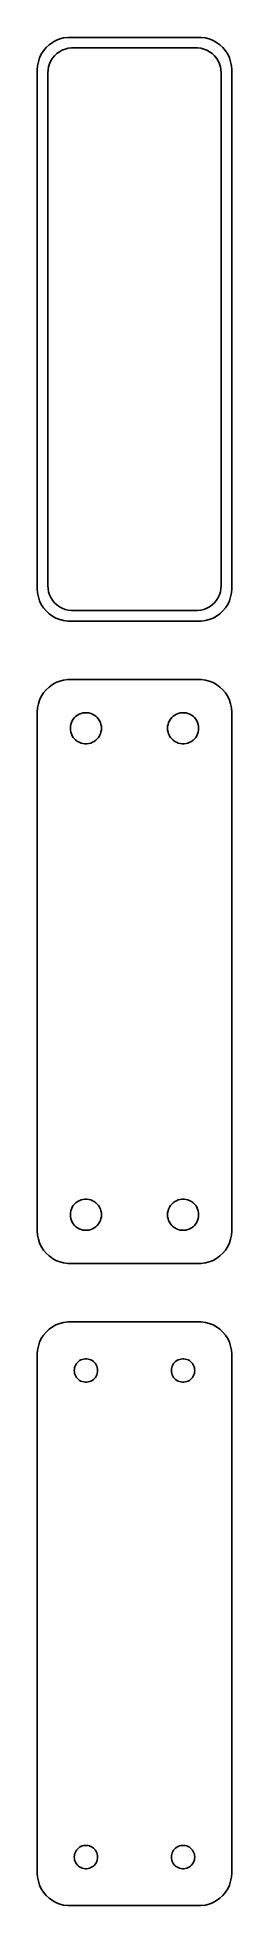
# Model space of a CAD drawing. Header units: metres. Extents: x -15 to 15, y 153 to 441.
import ezdxf

# ---------------------------------------------------------------- set-up
doc = ezdxf.new("R2010")
doc.units = ezdxf.units.M

msp = doc.modelspace()

# ---------------------------------------------------------------- linework, layer by layer
for p, q in [((-11.5451, 440.755), (-12.1289, 440.524)), ((-10.9369, 440.911), (-11.5451, 440.755)), ((-10.3139, 440.99), (-10.9369, 440.911)), ((10.3139, 440.99), (-10.3139, 440.99)), ((10.9369, 440.911), (10.3139, 440.99)), ((11.5451, 440.755), (10.9369, 440.911)), ((12.1289, 440.524), (11.5451, 440.755)), ((-14.6489, 437.841), (-14.8429, 437.243)), ((-14.3815, 438.409), (-14.6489, 437.841)), ((-14.0451, 438.939), (-14.3815, 438.409)), ((-13.6448, 439.423), (-14.0451, 438.939)), ((-13.1871, 439.853), (-13.6448, 439.423)), ((-12.6791, 440.222), (-13.1871, 439.853)), ((-12.8936, 437.366), (-12.633, 437.776)), ((-12.1289, 440.524), (-12.6791, 440.222)), ((-12.633, 437.776), (-12.323, 438.151)), ((-12.323, 438.151), (-11.9685, 438.484)), ((-11.9685, 438.484), (-11.5751, 438.77)), ((-11.5751, 438.77), (-11.1489, 439.004)), ((-11.1489, 439.004), (-10.6967, 439.183)), ((-10.6967, 439.183), (-10.2256, 439.304)), ((-10.2256, 439.304), (-9.74316, 439.365)), ((-9.74316, 439.365), (9.74316, 439.365)), ((9.74316, 439.365), (10.2256, 439.304)), ((10.2256, 439.304), (10.6967, 439.183)), ((10.6967, 439.183), (11.1489, 439.004)), ((11.1489, 439.004), (11.5751, 438.77)), ((11.5751, 438.77), (11.9685, 438.484)), ((11.9685, 438.484), (12.323, 438.151)), ((12.6791, 440.222), (12.1289, 440.524)), ((12.323, 438.151), (12.633, 437.776)), ((12.633, 437.776), (12.8936, 437.366)), ((13.1871, 439.853), (12.6791, 440.222)), ((13.6448, 439.423), (13.1871, 439.853)), ((14.0451, 438.939), (13.6448, 439.423)), ((14.3815, 438.409), (14.0451, 438.939)), ((14.6489, 437.841), (14.3815, 438.409)), ((14.8429, 437.243), (14.6489, 437.841)), ((-14.9606, 436.627), (-15, 436)), ((-15, 436), (-15, 356)), ((-14.8429, 437.243), (-14.9606, 436.627)), ((-13.3726, 435.5), (-13.3421, 435.985)), ((-13.3726, 356.5), (-13.3726, 435.5)), ((-13.3421, 435.985), (-13.251, 436.463)), ((-13.251, 436.463), (-13.1007, 436.926)), ((-13.1007, 436.926), (-12.8936, 437.366)), ((12.8936, 437.366), (13.1007, 436.926)), ((13.1007, 436.926), (13.251, 436.463)), ((13.251, 436.463), (13.3421, 435.985)), ((13.3421, 435.985), (13.3726, 435.5)), ((13.3726, 435.5), (13.3726, 356.5)), ((14.9606, 436.627), (14.8429, 437.243)), ((15, 436), (14.9606, 436.627)), ((15, 356), (15, 436)), ((-15, 356), (-14.9606, 355.373)), ((-14.9606, 355.373), (-14.8429, 354.757)), ((-14.8429, 354.757), (-14.6489, 354.159)), ((-13.3421, 356.015), (-13.3726, 356.5)), ((-13.251, 355.537), (-13.3421, 356.015)), ((-13.1007, 355.074), (-13.251, 355.537)), ((-12.8936, 354.634), (-13.1007, 355.074)), ((-12.633, 354.224), (-12.8936, 354.634)), ((-12.323, 353.849), (-12.633, 354.224)), ((12.633, 354.224), (12.323, 353.849)), ((12.8936, 354.634), (12.633, 354.224)), ((13.1007, 355.074), (12.8936, 354.634)), ((13.251, 355.537), (13.1007, 355.074)), ((13.3421, 356.015), (13.251, 355.537)), ((13.3726, 356.5), (13.3421, 356.015)), ((14.6489, 354.159), (14.8429, 354.757)), ((14.8429, 354.757), (14.9606, 355.373)), ((14.9606, 355.373), (15, 356)), ((-14.6489, 354.159), (-14.3815, 353.591)), ((-14.3815, 353.591), (-14.0451, 353.061)), ((-14.0451, 353.061), (-13.6448, 352.577)), ((-13.6448, 352.577), (-13.1871, 352.147)), ((-13.1871, 352.147), (-12.6791, 351.778)), ((-12.6791, 351.778), (-12.1289, 351.476)), ((-11.9685, 353.516), (-12.323, 353.849)), ((-12.1289, 351.476), (-11.5451, 351.245)), ((-11.5751, 353.23), (-11.9685, 353.516)), ((-11.1489, 352.996), (-11.5751, 353.23)), ((-10.6967, 352.817), (-11.1489, 352.996)), ((-10.2256, 352.696), (-10.6967, 352.817)), ((-9.74316, 352.635), (-10.2256, 352.696)), ((9.74316, 352.635), (-9.74316, 352.635)), ((10.2256, 352.696), (9.74316, 352.635)), ((10.6967, 352.817), (10.2256, 352.696)), ((11.1489, 352.996), (10.6967, 352.817)), ((11.5751, 353.23), (11.1489, 352.996)), ((11.5451, 351.245), (12.1289, 351.476)), ((11.9685, 353.516), (11.5751, 353.23)), ((12.323, 353.849), (11.9685, 353.516)), ((12.1289, 351.476), (12.6791, 351.778)), ((12.6791, 351.778), (13.1871, 352.147)), ((13.1871, 352.147), (13.6448, 352.577)), ((13.6448, 352.577), (14.0451, 353.061)), ((14.0451, 353.061), (14.3815, 353.591)), ((14.3815, 353.591), (14.6489, 354.159)), ((-11.5451, 351.245), (-10.9369, 351.089)), ((-10.9369, 351.089), (-10.3139, 351.01)), ((-10.3139, 351.01), (10.3139, 351.01)), ((10.3139, 351.01), (10.9369, 351.089)), ((10.9369, 351.089), (11.5451, 351.245)), ((-14.0451, 339.939), (-14.3815, 339.409)), ((-13.6448, 340.423), (-14.0451, 339.939)), ((-13.1871, 340.853), (-13.6448, 340.423)), ((-12.6791, 341.222), (-13.1871, 340.853)), ((-12.1289, 341.524), (-12.6791, 341.222)), ((-11.5451, 341.755), (-12.1289, 341.524)), ((-10.9369, 341.911), (-11.5451, 341.755)), ((-10.3139, 341.99), (-10.9369, 341.911)), ((10.3139, 341.99), (-10.3139, 341.99)), ((10.9369, 341.911), (10.3139, 341.99)), ((11.5451, 341.755), (10.9369, 341.911)), ((12.1289, 341.524), (11.5451, 341.755)), ((12.6791, 341.222), (12.1289, 341.524)), ((13.1871, 340.853), (12.6791, 341.222)), ((13.6448, 340.423), (13.1871, 340.853)), ((14.0451, 339.939), (13.6448, 340.423)), ((14.3815, 339.409), (14.0451, 339.939)), ((-14.9606, 337.627), (-15, 337)), ((-15, 337), (-15, 257)), ((-14.8429, 338.243), (-14.9606, 337.627)), ((-14.6489, 338.841), (-14.8429, 338.243)), ((-14.3815, 339.409), (-14.6489, 338.841)), ((14.6489, 338.841), (14.3815, 339.409)), ((14.8429, 338.243), (14.6489, 338.841)), ((14.9606, 337.627), (14.8429, 338.243)), ((15, 337), (14.9606, 337.627)), ((15, 257), (15, 337)), ((-9.89999, 334.5), (-9.88107, 334.801)), ((-9.88107, 334.199), (-9.89999, 334.5)), ((-9.88107, 334.801), (-9.82458, 335.097)), ((-9.82458, 333.903), (-9.88107, 334.199)), ((-9.82458, 335.097), (-9.73146, 335.383)), ((-9.73146, 335.383), (-9.60313, 335.656)), ((-9.60313, 335.656), (-9.44164, 335.911)), ((-9.44164, 335.911), (-9.24951, 336.143)), ((-9.24951, 336.143), (-9.02982, 336.349)), ((-9.02982, 336.349), (-8.78598, 336.526)), ((-8.78598, 336.526), (-8.52187, 336.672)), ((-8.52187, 336.672), (-8.24164, 336.783)), ((-8.24164, 336.783), (-7.94971, 336.857)), ((-7.94971, 336.857), (-7.6507, 336.895)), ((-7.6507, 336.895), (-7.34929, 336.895)), ((-7.34929, 336.895), (-7.05028, 336.857)), ((-7.05028, 336.857), (-6.75835, 336.783)), ((-6.75835, 336.783), (-6.47812, 336.672)), ((-6.47812, 336.672), (-6.214, 336.526)), ((-6.214, 336.526), (-5.97017, 336.349)), ((-5.97017, 336.349), (-5.75047, 336.143)), ((-5.75047, 336.143), (-5.55835, 335.911)), ((-5.55835, 335.911), (-5.39685, 335.656)), ((-5.39685, 335.656), (-5.26852, 335.383)), ((-5.26852, 335.383), (-5.1754, 335.097)), ((-5.1754, 335.097), (-5.11891, 334.801)), ((-5.11891, 334.199), (-5.1754, 333.903)), ((-5.11891, 334.801), (-5.09999, 334.5)), ((-5.09999, 334.5), (-5.11891, 334.199)), ((5.09999, 334.5), (5.11891, 334.801)), ((5.11891, 334.199), (5.09999, 334.5)), ((5.11891, 334.801), (5.1754, 335.097)), ((5.1754, 333.903), (5.11891, 334.199)), ((5.1754, 335.097), (5.26852, 335.383)), ((5.26852, 335.383), (5.39685, 335.656)), ((5.39685, 335.656), (5.55835, 335.911)), ((5.55835, 335.911), (5.75047, 336.143)), ((5.75047, 336.143), (5.97017, 336.349)), ((5.97017, 336.349), (6.214, 336.526)), ((6.214, 336.526), (6.47812, 336.672)), ((6.47812, 336.672), (6.75835, 336.783)), ((6.75835, 336.783), (7.05028, 336.857)), ((7.05028, 336.857), (7.34929, 336.895)), ((7.34929, 336.895), (7.6507, 336.895)), ((7.6507, 336.895), (7.94971, 336.857)), ((7.94971, 336.857), (8.24164, 336.783)), ((8.24164, 336.783), (8.52187, 336.672)), ((8.52187, 336.672), (8.78598, 336.526)), ((8.78598, 336.526), (9.02982, 336.349)), ((9.02982, 336.349), (9.24951, 336.143)), ((9.24951, 336.143), (9.44164, 335.911)), ((9.44164, 335.911), (9.60313, 335.656)), ((9.60313, 335.656), (9.73146, 335.383)), ((9.73146, 335.383), (9.82458, 335.097)), ((9.82458, 335.097), (9.88107, 334.801)), ((9.88107, 334.199), (9.82458, 333.903)), ((9.88107, 334.801), (9.89999, 334.5)), ((9.89999, 334.5), (9.88107, 334.199)), ((-9.73146, 333.617), (-9.82458, 333.903)), ((-9.60313, 333.344), (-9.73146, 333.617)), ((-9.44164, 333.089), (-9.60313, 333.344)), ((-9.24951, 332.857), (-9.44164, 333.089)), ((-9.02982, 332.651), (-9.24951, 332.857)), ((-8.78598, 332.474), (-9.02982, 332.651)), ((-8.52187, 332.328), (-8.78598, 332.474)), ((-8.24164, 332.217), (-8.52187, 332.328)), ((-7.94971, 332.143), (-8.24164, 332.217)), ((-7.6507, 332.105), (-7.94971, 332.143)), ((-7.34929, 332.105), (-7.6507, 332.105)), ((-7.05028, 332.143), (-7.34929, 332.105)), ((-6.75835, 332.217), (-7.05028, 332.143)), ((-6.47812, 332.328), (-6.75835, 332.217)), ((-6.214, 332.474), (-6.47812, 332.328)), ((-5.97017, 332.651), (-6.214, 332.474)), ((-5.75047, 332.857), (-5.97017, 332.651)), ((-5.55835, 333.089), (-5.75047, 332.857)), ((-5.39685, 333.344), (-5.55835, 333.089)), ((-5.26852, 333.617), (-5.39685, 333.344)), ((-5.1754, 333.903), (-5.26852, 333.617)), ((5.26852, 333.617), (5.1754, 333.903)), ((5.39685, 333.344), (5.26852, 333.617)), ((5.55835, 333.089), (5.39685, 333.344)), ((5.75047, 332.857), (5.55835, 333.089)), ((5.97017, 332.651), (5.75047, 332.857)), ((6.214, 332.474), (5.97017, 332.651)), ((6.47812, 332.328), (6.214, 332.474)), ((6.75835, 332.217), (6.47812, 332.328)), ((7.05028, 332.143), (6.75835, 332.217)), ((7.34929, 332.105), (7.05028, 332.143)), ((7.6507, 332.105), (7.34929, 332.105)), ((7.94971, 332.143), (7.6507, 332.105)), ((8.24164, 332.217), (7.94971, 332.143)), ((8.52187, 332.328), (8.24164, 332.217)), ((8.78598, 332.474), (8.52187, 332.328)), ((9.02982, 332.651), (8.78598, 332.474)), ((9.24951, 332.857), (9.02982, 332.651)), ((9.44164, 333.089), (9.24951, 332.857)), ((9.60313, 333.344), (9.44164, 333.089)), ((9.73146, 333.617), (9.60313, 333.344)), ((9.82458, 333.903), (9.73146, 333.617)), ((-9.89999, 259.5), (-9.88107, 259.801)), ((-9.88107, 259.199), (-9.89999, 259.5)), ((-9.88107, 259.801), (-9.82458, 260.097)), ((-9.82458, 258.903), (-9.88107, 259.199)), ((-9.82458, 260.097), (-9.73146, 260.383)), ((-9.73146, 260.383), (-9.60313, 260.656)), ((-9.60313, 260.656), (-9.44164, 260.911)), ((-9.44164, 260.911), (-9.24951, 261.143)), ((-9.24951, 261.143), (-9.02982, 261.349)), ((-9.02982, 261.349), (-8.78598, 261.526)), ((-8.78598, 261.526), (-8.52187, 261.672)), ((-8.52187, 261.672), (-8.24164, 261.783)), ((-8.24164, 261.783), (-7.94971, 261.857)), ((-7.94971, 261.857), (-7.6507, 261.895)), ((-7.6507, 261.895), (-7.34929, 261.895)), ((-7.34929, 261.895), (-7.05028, 261.857)), ((-7.05028, 261.857), (-6.75835, 261.783)), ((-6.75835, 261.783), (-6.47812, 261.672)), ((-6.47812, 261.672), (-6.214, 261.526)), ((-6.214, 261.526), (-5.97017, 261.349)), ((-5.97017, 261.349), (-5.75047, 261.143)), ((-5.75047, 261.143), (-5.55835, 260.911)), ((-5.55835, 260.911), (-5.39685, 260.656)), ((-5.39685, 260.656), (-5.26852, 260.383)), ((-5.26852, 260.383), (-5.1754, 260.097)), ((-5.1754, 260.097), (-5.11891, 259.801)), ((-5.11891, 259.199), (-5.1754, 258.903)), ((-5.11891, 259.801), (-5.09999, 259.5)), ((-5.09999, 259.5), (-5.11891, 259.199)), ((5.09999, 259.5), (5.11891, 259.801)), ((5.11891, 259.199), (5.09999, 259.5)), ((5.11891, 259.801), (5.1754, 260.097)), ((5.1754, 258.903), (5.11891, 259.199)), ((5.1754, 260.097), (5.26852, 260.383)), ((5.26852, 260.383), (5.39685, 260.656)), ((5.39685, 260.656), (5.55835, 260.911)), ((5.55835, 260.911), (5.75047, 261.143)), ((5.75047, 261.143), (5.97017, 261.349)), ((5.97017, 261.349), (6.214, 261.526)), ((6.214, 261.526), (6.47812, 261.672)), ((6.47812, 261.672), (6.75835, 261.783)), ((6.75835, 261.783), (7.05028, 261.857)), ((7.05028, 261.857), (7.34929, 261.895)), ((7.34929, 261.895), (7.6507, 261.895)), ((7.6507, 261.895), (7.94971, 261.857)), ((7.94971, 261.857), (8.24164, 261.783)), ((8.24164, 261.783), (8.52187, 261.672)), ((8.52187, 261.672), (8.78598, 261.526)), ((8.78598, 261.526), (9.02982, 261.349)), ((9.02982, 261.349), (9.24951, 261.143)), ((9.24951, 261.143), (9.44164, 260.911)), ((9.44164, 260.911), (9.60313, 260.656)), ((9.60313, 260.656), (9.73146, 260.383)), ((9.73146, 260.383), (9.82458, 260.097)), ((9.82458, 260.097), (9.88107, 259.801)), ((9.88107, 259.199), (9.82458, 258.903)), ((9.88107, 259.801), (9.89999, 259.5)), ((9.89999, 259.5), (9.88107, 259.199)), ((-15, 257), (-14.9606, 256.373)), ((-14.9606, 256.373), (-14.8429, 255.757)), ((-9.73146, 258.617), (-9.82458, 258.903)), ((-9.60313, 258.344), (-9.73146, 258.617)), ((-9.44164, 258.089), (-9.60313, 258.344)), ((-9.24951, 257.857), (-9.44164, 258.089)), ((-9.02982, 257.651), (-9.24951, 257.857)), ((-8.78598, 257.474), (-9.02982, 257.651)), ((-8.52187, 257.328), (-8.78598, 257.474)), ((-8.24164, 257.217), (-8.52187, 257.328)), ((-7.94971, 257.143), (-8.24164, 257.217)), ((-7.6507, 257.105), (-7.94971, 257.143)), ((-7.34929, 257.105), (-7.6507, 257.105)), ((-7.05028, 257.143), (-7.34929, 257.105)), ((-6.75835, 257.217), (-7.05028, 257.143)), ((-6.47812, 257.328), (-6.75835, 257.217)), ((-6.214, 257.474), (-6.47812, 257.328)), ((-5.97017, 257.651), (-6.214, 257.474)), ((-5.75047, 257.857), (-5.97017, 257.651)), ((-5.55835, 258.089), (-5.75047, 257.857)), ((-5.39685, 258.344), (-5.55835, 258.089)), ((-5.26852, 258.617), (-5.39685, 258.344)), ((-5.1754, 258.903), (-5.26852, 258.617)), ((5.26852, 258.617), (5.1754, 258.903)), ((5.39685, 258.344), (5.26852, 258.617)), ((5.55835, 258.089), (5.39685, 258.344)), ((5.75047, 257.857), (5.55835, 258.089)), ((5.97017, 257.651), (5.75047, 257.857)), ((6.214, 257.474), (5.97017, 257.651)), ((6.47812, 257.328), (6.214, 257.474)), ((6.75835, 257.217), (6.47812, 257.328)), ((7.05028, 257.143), (6.75835, 257.217)), ((7.34929, 257.105), (7.05028, 257.143)), ((7.6507, 257.105), (7.34929, 257.105)), ((7.94971, 257.143), (7.6507, 257.105)), ((8.24164, 257.217), (7.94971, 257.143)), ((8.52187, 257.328), (8.24164, 257.217)), ((8.78598, 257.474), (8.52187, 257.328)), ((9.02982, 257.651), (8.78598, 257.474)), ((9.24951, 257.857), (9.02982, 257.651)), ((9.44164, 258.089), (9.24951, 257.857)), ((9.60313, 258.344), (9.44164, 258.089)), ((9.73146, 258.617), (9.60313, 258.344)), ((9.82458, 258.903), (9.73146, 258.617)), ((14.8429, 255.757), (14.9606, 256.373)), ((14.9606, 256.373), (15, 257)), ((-14.8429, 255.757), (-14.6489, 255.159)), ((-14.6489, 255.159), (-14.3815, 254.591)), ((-14.3815, 254.591), (-14.0451, 254.061)), ((-14.0451, 254.061), (-13.6448, 253.577)), ((-13.6448, 253.577), (-13.1871, 253.147)), ((13.1871, 253.147), (13.6448, 253.577)), ((13.6448, 253.577), (14.0451, 254.061)), ((14.0451, 254.061), (14.3815, 254.591)), ((14.3815, 254.591), (14.6489, 255.159)), ((14.6489, 255.159), (14.8429, 255.757)), ((-13.1871, 253.147), (-12.6791, 252.778)), ((-12.6791, 252.778), (-12.1289, 252.476)), ((-12.1289, 252.476), (-11.5451, 252.245)), ((-11.5451, 252.245), (-10.9369, 252.089)), ((-10.9369, 252.089), (-10.3139, 252.01)), ((-10.3139, 252.01), (10.3139, 252.01)), ((10.3139, 252.01), (10.9369, 252.089)), ((10.9369, 252.089), (11.5451, 252.245)), ((11.5451, 252.245), (12.1289, 252.476)), ((12.1289, 252.476), (12.6791, 252.778)), ((12.6791, 252.778), (13.1871, 253.147)), ((-12.6791, 242.222), (-13.1871, 241.853)), ((-12.1289, 242.524), (-12.6791, 242.222)), ((-11.5451, 242.755), (-12.1289, 242.524)), ((-10.9369, 242.911), (-11.5451, 242.755)), ((-10.3139, 242.99), (-10.9369, 242.911)), ((10.3139, 242.99), (-10.3139, 242.99)), ((10.9369, 242.911), (10.3139, 242.99)), ((11.5451, 242.755), (10.9369, 242.911)), ((12.1289, 242.524), (11.5451, 242.755)), ((12.6791, 242.222), (12.1289, 242.524)), ((13.1871, 241.853), (12.6791, 242.222)), ((-14.8429, 239.243), (-14.9606, 238.627)), ((-14.6489, 239.841), (-14.8429, 239.243)), ((-14.3815, 240.409), (-14.6489, 239.841)), ((-14.0451, 240.939), (-14.3815, 240.409)), ((-13.6448, 241.423), (-14.0451, 240.939)), ((-13.1871, 241.853), (-13.6448, 241.423)), ((13.6448, 241.423), (13.1871, 241.853)), ((14.0451, 240.939), (13.6448, 241.423)), ((14.3815, 240.409), (14.0451, 240.939)), ((14.6489, 239.841), (14.3815, 240.409)), ((14.8429, 239.243), (14.6489, 239.841)), ((14.9606, 238.627), (14.8429, 239.243)), ((-14.9606, 238.627), (-15, 238)), ((-15, 238), (-15, 158)), ((-9.24344, 235.948), (-9.17358, 236.163)), ((-9.17358, 236.163), (-9.07735, 236.367)), ((-9.07735, 236.367), (-8.95622, 236.558)), ((-8.95622, 236.558), (-8.81213, 236.732)), ((-8.81213, 236.732), (-8.64735, 236.887)), ((-8.64735, 236.887), (-8.46448, 237.02)), ((-8.46448, 237.02), (-8.26639, 237.129)), ((-8.26639, 237.129), (-8.05623, 237.212)), ((-8.05623, 237.212), (-7.83728, 237.268)), ((-7.83728, 237.268), (-7.61302, 237.296)), ((-7.61302, 237.296), (-7.38696, 237.296)), ((-7.38696, 237.296), (-7.1627, 237.268)), ((-7.1627, 237.268), (-6.94376, 237.212)), ((-6.94376, 237.212), (-6.7336, 237.129)), ((-6.7336, 237.129), (-6.53551, 237.02)), ((-6.53551, 237.02), (-6.35263, 236.887)), ((-6.35263, 236.887), (-6.18785, 236.732)), ((-6.18785, 236.732), (-6.04376, 236.558)), ((-6.04376, 236.558), (-5.92264, 236.367)), ((-5.92264, 236.367), (-5.8264, 236.163)), ((-5.8264, 236.163), (-5.75655, 235.948)), ((5.75655, 235.948), (5.8264, 236.163)), ((5.8264, 236.163), (5.92264, 236.367)), ((5.92264, 236.367), (6.04376, 236.558)), ((6.04376, 236.558), (6.18785, 236.732)), ((6.18785, 236.732), (6.35263, 236.887)), ((6.35263, 236.887), (6.53551, 237.02)), ((6.53551, 237.02), (6.7336, 237.129)), ((6.7336, 237.129), (6.94376, 237.212)), ((6.94376, 237.212), (7.1627, 237.268)), ((7.1627, 237.268), (7.38696, 237.296)), ((7.38696, 237.296), (7.61302, 237.296)), ((7.61302, 237.296), (7.83728, 237.268)), ((7.83728, 237.268), (8.05623, 237.212)), ((8.05623, 237.212), (8.26639, 237.129)), ((8.26639, 237.129), (8.46448, 237.02)), ((8.46448, 237.02), (8.64735, 236.887)), ((8.64735, 236.887), (8.81213, 236.732)), ((8.81213, 236.732), (8.95622, 236.558)), ((8.95622, 236.558), (9.07735, 236.367)), ((9.07735, 236.367), (9.17358, 236.163)), ((9.17358, 236.163), (9.24344, 235.948)), ((15, 238), (14.9606, 238.627)), ((15, 158), (15, 238)), ((-9.29999, 235.5), (-9.2858, 235.726)), ((-9.2858, 235.274), (-9.29999, 235.5)), ((-9.2858, 235.726), (-9.24344, 235.948)), ((-9.24344, 235.052), (-9.2858, 235.274)), ((-9.17358, 234.837), (-9.24344, 235.052)), ((-9.07735, 234.633), (-9.17358, 234.837)), ((-8.95622, 234.442), (-9.07735, 234.633)), ((-8.81213, 234.268), (-8.95622, 234.442)), ((-8.64735, 234.113), (-8.81213, 234.268)), ((-8.46448, 233.98), (-8.64735, 234.113)), ((-8.26639, 233.871), (-8.46448, 233.98)), ((-8.05623, 233.788), (-8.26639, 233.871)), ((-7.83728, 233.732), (-8.05623, 233.788)), ((-7.61302, 233.704), (-7.83728, 233.732)), ((-7.38696, 233.704), (-7.61302, 233.704)), ((-7.1627, 233.732), (-7.38696, 233.704)), ((-6.94376, 233.788), (-7.1627, 233.732)), ((-6.7336, 233.871), (-6.94376, 233.788)), ((-6.53551, 233.98), (-6.7336, 233.871)), ((-6.35263, 234.113), (-6.53551, 233.98)), ((-6.18785, 234.268), (-6.35263, 234.113)), ((-6.04376, 234.442), (-6.18785, 234.268)), ((-5.92264, 234.633), (-6.04376, 234.442)), ((-5.8264, 234.837), (-5.92264, 234.633)), ((-5.75655, 235.052), (-5.8264, 234.837)), ((-5.75655, 235.948), (-5.71419, 235.726)), ((-5.71419, 235.274), (-5.75655, 235.052)), ((-5.71419, 235.726), (-5.7, 235.5)), ((-5.7, 235.5), (-5.71419, 235.274)), ((5.7, 235.5), (5.71419, 235.726)), ((5.71419, 235.274), (5.7, 235.5)), ((5.71419, 235.726), (5.75655, 235.948)), ((5.75655, 235.052), (5.71419, 235.274)), ((5.8264, 234.837), (5.75655, 235.052)), ((5.92264, 234.633), (5.8264, 234.837)), ((6.04376, 234.442), (5.92264, 234.633)), ((6.18785, 234.268), (6.04376, 234.442)), ((6.35263, 234.113), (6.18785, 234.268)), ((6.53551, 233.98), (6.35263, 234.113)), ((6.7336, 233.871), (6.53551, 233.98)), ((6.94376, 233.788), (6.7336, 233.871)), ((7.1627, 233.732), (6.94376, 233.788)), ((7.38696, 233.704), (7.1627, 233.732)), ((7.61302, 233.704), (7.38696, 233.704)), ((7.83728, 233.732), (7.61302, 233.704)), ((8.05623, 233.788), (7.83728, 233.732)), ((8.26639, 233.871), (8.05623, 233.788)), ((8.46448, 233.98), (8.26639, 233.871)), ((8.64735, 234.113), (8.46448, 233.98)), ((8.81213, 234.268), (8.64735, 234.113)), ((8.95622, 234.442), (8.81213, 234.268)), ((9.07735, 234.633), (8.95622, 234.442)), ((9.17358, 234.837), (9.07735, 234.633)), ((9.24344, 235.052), (9.17358, 234.837)), ((9.24344, 235.948), (9.2858, 235.726)), ((9.2858, 235.274), (9.24344, 235.052)), ((9.2858, 235.726), (9.29999, 235.5)), ((9.29999, 235.5), (9.2858, 235.274)), ((-9.17358, 161.163), (-9.07735, 161.367)), ((-9.07735, 161.367), (-8.95622, 161.558)), ((-8.95622, 161.558), (-8.81213, 161.732)), ((-8.81213, 161.732), (-8.64735, 161.887)), ((-8.64735, 161.887), (-8.46448, 162.02)), ((-8.46448, 162.02), (-8.26639, 162.129)), ((-8.26639, 162.129), (-8.05623, 162.212)), ((-8.05623, 162.212), (-7.83728, 162.268)), ((-7.83728, 162.268), (-7.61302, 162.296)), ((-7.61302, 162.296), (-7.38696, 162.296)), ((-7.38696, 162.296), (-7.1627, 162.268)), ((-7.1627, 162.268), (-6.94376, 162.212)), ((-6.94376, 162.212), (-6.7336, 162.129)), ((-6.7336, 162.129), (-6.53551, 162.02)), ((-6.53551, 162.02), (-6.35263, 161.887)), ((-6.35263, 161.887), (-6.18785, 161.732)), ((-6.18785, 161.732), (-6.04376, 161.558)), ((-6.04376, 161.558), (-5.92264, 161.367)), ((-5.92264, 161.367), (-5.8264, 161.163)), ((5.8264, 161.163), (5.92264, 161.367)), ((5.92264, 161.367), (6.04376, 161.558)), ((6.04376, 161.558), (6.18785, 161.732)), ((6.18785, 161.732), (6.35263, 161.887)), ((6.35263, 161.887), (6.53551, 162.02)), ((6.53551, 162.02), (6.7336, 162.129)), ((6.7336, 162.129), (6.94376, 162.212)), ((6.94376, 162.212), (7.1627, 162.268)), ((7.1627, 162.268), (7.38696, 162.296)), ((7.38696, 162.296), (7.61302, 162.296)), ((7.61302, 162.296), (7.83728, 162.268)), ((7.83728, 162.268), (8.05623, 162.212)), ((8.05623, 162.212), (8.26639, 162.129)), ((8.26639, 162.129), (8.46448, 162.02)), ((8.46448, 162.02), (8.64735, 161.887)), ((8.64735, 161.887), (8.81213, 161.732)), ((8.81213, 161.732), (8.95622, 161.558)), ((8.95622, 161.558), (9.07735, 161.367)), ((9.07735, 161.367), (9.17358, 161.163)), ((-9.29999, 160.5), (-9.2858, 160.726)), ((-9.2858, 160.274), (-9.29999, 160.5)), ((-9.2858, 160.726), (-9.24344, 160.948)), ((-9.24344, 160.052), (-9.2858, 160.274)), ((-9.24344, 160.948), (-9.17358, 161.163)), ((-9.17358, 159.837), (-9.24344, 160.052)), ((-9.07735, 159.633), (-9.17358, 159.837)), ((-8.95622, 159.442), (-9.07735, 159.633)), ((-8.81213, 159.268), (-8.95622, 159.442)), ((-8.64735, 159.113), (-8.81213, 159.268)), ((-8.46448, 158.98), (-8.64735, 159.113)), ((-8.26639, 158.871), (-8.46448, 158.98)), ((-8.05623, 158.788), (-8.26639, 158.871)), ((-7.83728, 158.732), (-8.05623, 158.788)), ((-7.61302, 158.704), (-7.83728, 158.732)), ((-7.38696, 158.704), (-7.61302, 158.704)), ((-7.1627, 158.732), (-7.38696, 158.704)), ((-6.94376, 158.788), (-7.1627, 158.732)), ((-6.7336, 158.871), (-6.94376, 158.788)), ((-6.53551, 158.98), (-6.7336, 158.871)), ((-6.35263, 159.113), (-6.53551, 158.98)), ((-6.18785, 159.268), (-6.35263, 159.113)), ((-6.04376, 159.442), (-6.18785, 159.268)), ((-5.92264, 159.633), (-6.04376, 159.442)), ((-5.8264, 159.837), (-5.92264, 159.633)), ((-5.8264, 161.163), (-5.75655, 160.948)), ((-5.75655, 160.052), (-5.8264, 159.837)), ((-5.75655, 160.948), (-5.71419, 160.726)), ((-5.71419, 160.274), (-5.75655, 160.052)), ((-5.71419, 160.726), (-5.7, 160.5)), ((-5.7, 160.5), (-5.71419, 160.274)), ((5.7, 160.5), (5.71419, 160.726)), ((5.71419, 160.274), (5.7, 160.5)), ((5.71419, 160.726), (5.75655, 160.948)), ((5.75655, 160.052), (5.71419, 160.274)), ((5.75655, 160.948), (5.8264, 161.163)), ((5.8264, 159.837), (5.75655, 160.052)), ((5.92264, 159.633), (5.8264, 159.837)), ((6.04376, 159.442), (5.92264, 159.633)), ((6.18785, 159.268), (6.04376, 159.442)), ((6.35263, 159.113), (6.18785, 159.268)), ((6.53551, 158.98), (6.35263, 159.113)), ((6.7336, 158.871), (6.53551, 158.98)), ((6.94376, 158.788), (6.7336, 158.871)), ((7.1627, 158.732), (6.94376, 158.788)), ((7.38696, 158.704), (7.1627, 158.732)), ((7.61302, 158.704), (7.38696, 158.704)), ((7.83728, 158.732), (7.61302, 158.704)), ((8.05623, 158.788), (7.83728, 158.732)), ((8.26639, 158.871), (8.05623, 158.788)), ((8.46448, 158.98), (8.26639, 158.871)), ((8.64735, 159.113), (8.46448, 158.98)), ((8.81213, 159.268), (8.64735, 159.113)), ((8.95622, 159.442), (8.81213, 159.268)), ((9.07735, 159.633), (8.95622, 159.442)), ((9.17358, 159.837), (9.07735, 159.633)), ((9.17358, 161.163), (9.24344, 160.948)), ((9.24344, 160.052), (9.17358, 159.837)), ((9.24344, 160.948), (9.2858, 160.726)), ((9.2858, 160.274), (9.24344, 160.052)), ((9.2858, 160.726), (9.29999, 160.5)), ((9.29999, 160.5), (9.2858, 160.274)), ((-15, 158), (-14.9606, 157.373)), ((-14.9606, 157.373), (-14.8429, 156.757)), ((-14.8429, 156.757), (-14.6489, 156.159)), ((-14.6489, 156.159), (-14.3815, 155.591)), ((-14.3815, 155.591), (-14.0451, 155.061)), ((14.0451, 155.061), (14.3815, 155.591)), ((14.3815, 155.591), (14.6489, 156.159)), ((14.6489, 156.159), (14.8429, 156.757)), ((14.8429, 156.757), (14.9606, 157.373)), ((14.9606, 157.373), (15, 158)), ((-14.0451, 155.061), (-13.6448, 154.577)), ((-13.6448, 154.577), (-13.1871, 154.147)), ((-13.1871, 154.147), (-12.6791, 153.778)), ((-12.6791, 153.778), (-12.1289, 153.476)), ((-12.1289, 153.476), (-11.5451, 153.245)), ((-11.5451, 153.245), (-10.9369, 153.089)), ((-10.9369, 153.089), (-10.3139, 153.01)), ((-10.3139, 153.01), (10.3139, 153.01)), ((10.3139, 153.01), (10.9369, 153.089)), ((10.9369, 153.089), (11.5451, 153.245)), ((11.5451, 153.245), (12.1289, 153.476)), ((12.1289, 153.476), (12.6791, 153.778)), ((12.6791, 153.778), (13.1871, 154.147)), ((13.1871, 154.147), (13.6448, 154.577)), ((13.6448, 154.577), (14.0451, 155.061))]:
    msp.add_line(p, q)

doc.saveas('drawing.dxf')
